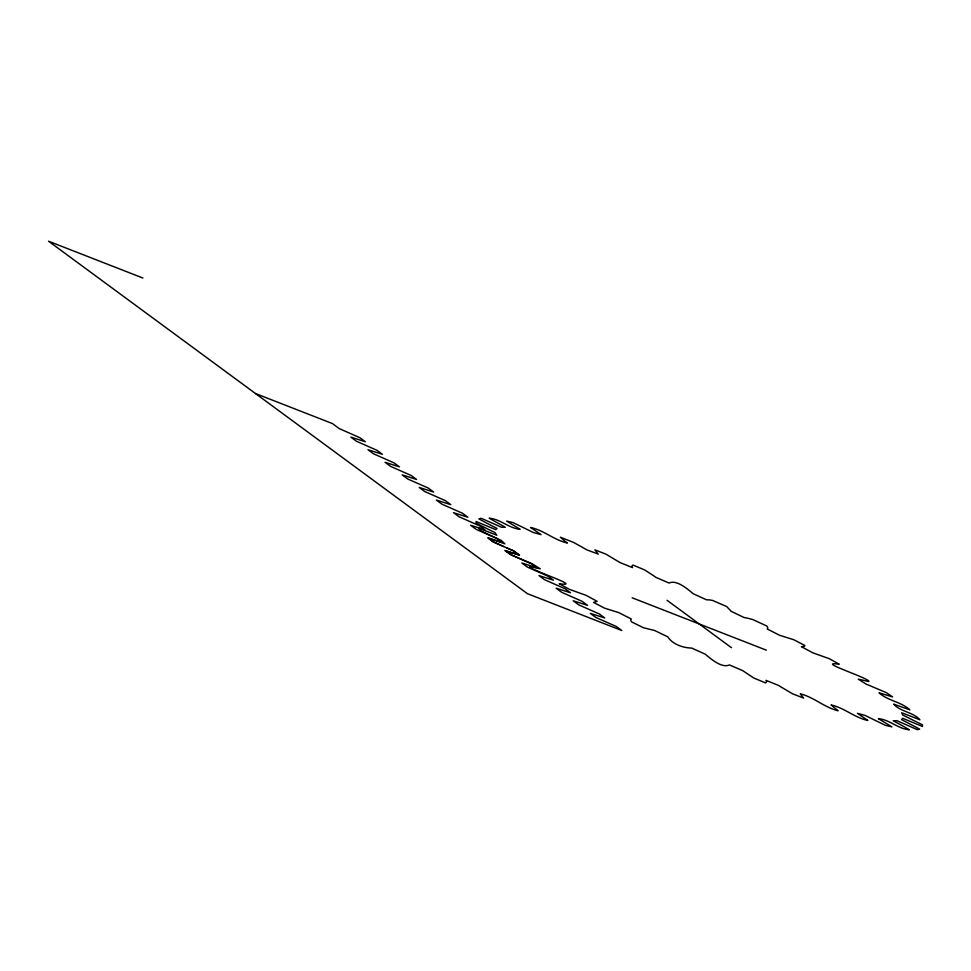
<?xml version="1.0" encoding="UTF-8"?>
<svg xmlns="http://www.w3.org/2000/svg" width="971" height="971" viewBox="0 0 971 971"><rect width="100%" height="100%" fill="white"/><g stroke="black" fill="none" stroke-linecap="round" stroke-linejoin="round"><path stroke-width="1.46" d="M142.931 278.046L48.55 241.209L527.423 593.682L621.804 630.519L616.354 626.513L595.866 617.459L590.295 613.369L604.702 617.932L599.265 613.927L578.765 604.872L573.193 600.782L587.589 605.346L582.151 601.34L561.651 592.286L556.092 588.183L570.487 592.759L565.049 588.754L544.549 579.699L538.99 575.597L553.385 580.16L547.947 576.167L527.447 567.113L521.888 563.01L536.283 567.574L530.846 563.568L510.345 554.514L504.786 550.423L519.182 554.987L513.744 550.982L493.244 541.927L487.685 537.837L502.08 542.401L496.642 538.395L476.142 529.341L470.583 525.25L484.978 529.814L479.54 525.809L459.04 516.754L453.481 512.664L467.876 517.227L462.439 513.222L441.939 504.167L436.367 500.065L450.775 504.641L445.337 500.635L424.837 491.581L419.266 487.478L433.673 492.042L428.235 488.049L407.735 478.994L402.164 474.892L416.571 479.456L411.134 475.462L390.633 466.396L385.062 462.305L399.457 466.869L394.02 462.864L373.532 453.809L367.96 449.719L382.368 454.282L376.918 450.277L356.43 441.222L350.859 437.132L365.266 441.696L359.828 437.69L339.328 428.636L332.422 423.562L255.494 393.534M632.17 597.796L766.337 650.169M507.008 548.008L513.55 550.824L519.509 555.169L505.891 551.03L512.36 555.4L529.146 562.5A45.613 5.086 24.8 0 0 532.181 563.714L540.264 568.848L529.693 566.409C527.241 569.224 585.197 587.431 559.26 583.729L569.115 589.227L583.328 594.373A46.547 5.183 24.8 0 0 585.707 595.15L597.129 601.316L593.597 602.433L604.666 608.21L618.758 612.616L631.284 618.988L630.652 620.056L631.551 621.865L643.433 627.739L654.551 630.47L667.769 636.83C672.697 644.441 683.026 647.851 691.862 648.106L705.322 654.248C711.355 659.309 722.048 668.473 729.439 664.929L742.681 670.621L753.678 677.964L765.585 682.929L766.556 681.958L765.973 680.343L778.548 685.417A41.911 4.673 24.8 0 0 780.441 686.643L792.542 693.804L803.636 698.113L800.25 693.84C813.953 697.142 824.403 707.519 838.119 710.772L831.067 704.958C844.321 707.798 854.614 717.703 867.88 720.47L857.417 713.321L865.562 715.591A42.044 4.685 24.8 0 0 868.596 717.144L885.358 725.325L891.888 726.878L878.379 718.649C889.557 719.632 898.199 728.93 909.354 729.791A94.308 10.511 24.8 0 0 901.573 725.301L893.223 720.749L896.949 720.688L917.34 729.682L919.646 729.1L901.476 719.547L902.763 718.322L922.414 726.478L922.45 724.827L902.836 715.093L901.634 712.738L919.877 719.778C913.031 711.998 900.639 711.877 893.623 704.133L909.827 709.813C900.991 701.742 887.907 700.807 878.998 692.796L892.616 696.923L886.135 692.554L869.361 685.453A45.953 5.122 24.8 0 0 866.326 684.239L858.243 679.117L868.814 681.557C871.254 678.729 813.31 660.523 839.235 664.225L829.392 658.739L812.8 652.815L801.378 646.65L803.842 646.455A93.131 10.378 24.8 0 0 804.898 645.521L793.841 639.743L779.749 635.337L767.211 628.977L767.843 627.909L766.956 626.089L752.816 619.571A84.938 9.467 24.8 0 0 746.954 618.054L743.956 617.483L730.726 611.123A40.624 4.527 24.8 0 0 730.532 610.589L726.709 606.584L712.69 600.466A83.809 9.346 24.8 0 0 708.49 599.835L706.633 599.847L693.173 593.718C687.152 588.644 676.459 579.493 669.068 583.037L655.826 577.332A45.419 5.061 24.8 0 0 654.454 576.313L644.817 570.001L632.91 565.025L631.963 566.008L632.522 567.61L619.959 562.549L605.965 554.162L594.859 549.841L598.257 554.113L586.787 549.853L581.872 547.013A84.21 9.382 24.8 0 0 573.351 542.34L560.376 537.194L564.503 540.859A55.044 6.142 24.8 0 0 567.015 542.716L567.428 542.995C554.174 540.167 543.881 530.263 530.627 527.496L541.09 534.633L532.933 532.375A42.044 4.685 24.8 0 0 529.911 530.821L513.149 522.641L506.607 521.075L520.128 529.316C508.95 528.321 500.308 519.036 489.153 518.174L505.272 527.217L501.546 527.265L481.167 518.271L478.849 518.866L484.784 522.082A73.578 8.205 24.8 0 0 493.923 526.852L497.031 528.418L495.744 529.644L476.093 521.488L476.057 523.138L489.129 529.729A57.811 6.445 24.8 0 0 494.846 532.484L496.861 535.227L478.63 528.188L480.851 530.846L497.929 538.929A50.067 5.583 24.8 0 0 501.23 540.422L504.884 543.833L488.668 538.152L493.098 541.721L503.621 546.503M667.041 600.272L731.466 647.693"/></g></svg>
